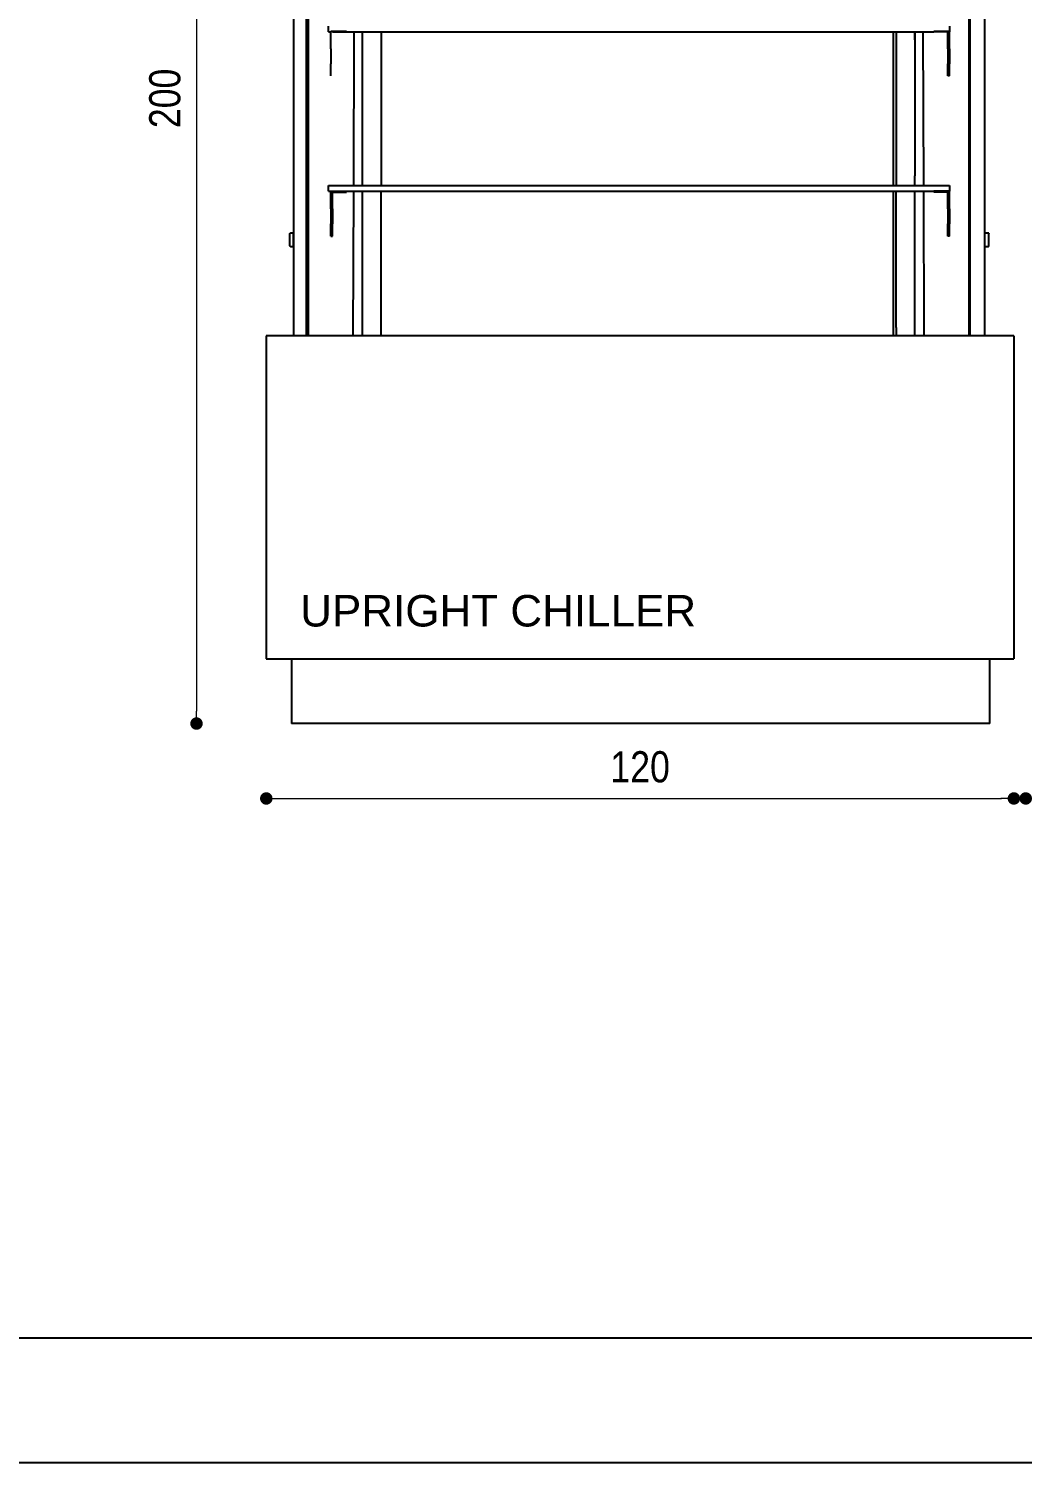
# Model space of a CAD drawing. Header units: millimetres. Extents: x 106699 to 122058, y 158555 to 162844.
# Drawn here: x 111000.7 to 111239.9, y 159501.7 to 159847 of the extents above; entities that cross this region are included whole.
import ezdxf

# ---------------------------------------------------------------- set-up
doc = ezdxf.new("R2010")
doc.units = ezdxf.units.MM
doc.layers.add('area', color=200, linetype='Continuous', plot=False)
doc.layers.add('no3_yazı tefriş', color=152, linetype='Continuous', lineweight=0)
doc.layers.add('S2000-002 Çizgi', color=7, linetype='Continuous')
doc.styles.add('BE', font='ARIALN.TTF')
doc.styles.get("Standard").update_dxf_attribs({"font": 'arial.ttf'})
doc.dimstyles.new('Copy of BE-50', dxfattribs={"dimscale": 100, "dimtxt": 0.05, "dimasz": 0.02, "dimexe": 0.025, "dimexo": 0, "dimgap": 0.025, "dimtad": 1, "dimdec": 1, "dimrnd": 0.5, "dimdsep": 46, "dimtxsty": 'BE', "dimblk": 'DOT', "dimcen": 0.5, "dimdle": 0.025, "dimse1": 1, "dimse2": 1, "dimclrd": 256, "dimclre": 256, "dimclrt": 256, "dimadec": 0, "dimazin": 2, "dimtm": 1e-09, "dimtfac": 1, "dimtdec": 1, "dimtix": 1, "dimtmove": 2, "dimatfit": 0, "dimldrblk": 'DOT', "dimfxl": 0.5, "dimfxlon": 1, "dimtolj": 1, "dimlwd": 9, "dimlwe": 0, "dimarcsym": 0})

# ---------------------------------------------------------------- blocks, each defined once
blk = doc.blocks.new('Layout1')
at = {"layer": 'area'}
for points in [[(0, 1485), (0, 0), (2100, 0), (2100, 1485)], [(25.54, 1459.46), (25.54, 25.54), (2074.46, 25.54), (2074.46, 1459.46)]]:
    blk.add_lwpolyline(points, close=True, dxfattribs=at)
blk = doc.blocks.new('_Dot')
at = {"color": 0, "linetype": 'ByBlock', "lineweight": -2}
blk.add_line((-0.5, 0), (-1, 0), dxfattribs=at)
at = {"color": 0, "linetype": 'ByBlock', "const_width": 0.5}
blk.add_lwpolyline([(-0.25, 0, 1), (0.25, 0, 1)], format="xyb", close=True, dxfattribs=at)
blk = doc.blocks.new('*D201')
at = {"layer": 'Defpoints', "color": 0, "transparency": 16777216}
for p in [(117392.79, 159690), (117392.79, 159667.6), (117272.8, 159665.68)]:
    blk.add_point(p, dxfattribs=at)
at = {"layer": 'S2000-002 Çizgi', "color": 134, "lineweight": 9, "true_color": 0x00a5a5, "transparency": 16777216}
blk.add_line((117274.8, 159667.6), (117390.79, 159667.6), dxfattribs=at)
at = {"layer": 'S2000-002 Çizgi', "color": 134, "lineweight": 9, "true_color": 0x00a5a5, "transparency": 16777216, "xscale": 2, "yscale": 2, "zscale": 2, "rotation": 180}
blk.add_blockref('_Dot', (117272.8, 159667.6), dxfattribs=at)
at = {"layer": 'S2000-002 Çizgi', "color": 134, "lineweight": 9, "true_color": 0x00a5a5, "transparency": 16777216, "xscale": 2, "yscale": 2, "zscale": 2}
blk.add_blockref('_Dot', (117392.79, 159667.6), dxfattribs=at)
at = {"layer": 'S2000-002 Çizgi', "color": 134, "true_color": 0x00a5a5, "transparency": 16777216, "insert": (117332.8, 159672.65), "char_height": 5, "attachment_point": 5, "style": 'BE'}
blk.add_mtext('\\A1;120', dxfattribs=at)
blk = doc.blocks.new('*D202')
at = {"layer": 'Defpoints', "color": 0, "transparency": 16777216}
for p in [(117394.69, 159679.63), (117400.69, 159679.63), (117400.69, 159667.6)]:
    blk.add_point(p, dxfattribs=at)
at = {"layer": 'S2000-002 Çizgi', "color": 134, "lineweight": 9, "true_color": 0x00a5a5, "transparency": 16777216}
for p, q in [((117392.69, 159667.6), (117390.69, 159667.6)), ((117394.69, 159667.6), (117400.69, 159667.6)), ((117402.69, 159667.6), (117404.69, 159667.6))]:
    blk.add_line(p, q, dxfattribs=at)
at = {"layer": 'S2000-002 Çizgi', "color": 134, "lineweight": 9, "true_color": 0x00a5a5, "transparency": 16777216, "xscale": 2, "yscale": 2, "zscale": 2}
blk.add_blockref('_Dot', (117394.69, 159667.6), dxfattribs=at)
at = {"layer": 'S2000-002 Çizgi', "color": 134, "lineweight": 9, "true_color": 0x00a5a5, "transparency": 16777216, "xscale": 2, "yscale": 2, "zscale": 2, "rotation": 180}
blk.add_blockref('_Dot', (117400.69, 159667.6), dxfattribs=at)
at = {"layer": 'S2000-002 Çizgi', "color": 134, "true_color": 0x00a5a5, "transparency": 16777216, "insert": (117397.69, 159672.65), "char_height": 5, "attachment_point": 5, "style": 'BE'}
blk.add_mtext('\\A1;6', dxfattribs=at)
blk = doc.blocks.new('*D209')
at = {"layer": 'Defpoints', "color": 0, "transparency": 16777216}
for p in [(117272.79, 159880.4), (117261.6, 159679.63), (117272.79, 159679.63)]:
    blk.add_point(p, dxfattribs=at)
at = {"layer": 'S2000-002 Çizgi', "color": 134, "lineweight": 9, "true_color": 0x00a5a5, "transparency": 16777216}
blk.add_line((117261.6, 159878.4), (117261.6, 159681.63), dxfattribs=at)
at = {"layer": 'S2000-002 Çizgi', "color": 134, "lineweight": 9, "true_color": 0x00a5a5, "transparency": 16777216, "xscale": 2, "yscale": 2, "zscale": 2}
for p, rotation in [((117261.6, 159880.4), 90), ((117261.6, 159679.63), 270)]:
    blk.add_blockref('_Dot', p, dxfattribs=dict(at, rotation=rotation))
at = {"layer": 'S2000-002 Çizgi', "color": 134, "true_color": 0x00a5a5, "transparency": 16777216, "insert": (117256.54, 159780.01), "char_height": 5, "attachment_point": 5, "rotation": 90, "style": 'BE'}
blk.add_mtext('\\A1;200', dxfattribs=at)
blk = doc.blocks.new('dd')
at = {"layer": 'S2000-002 Çizgi'}
for p, q in [((117277.24, 159741.9), (117277.24, 159862.59)), ((117279.2, 159862.59), (117279.2, 159741.9)), ((117279.52, 159861.3), (117279.52, 159741.9)), ((117385.55, 159861.3), (117385.55, 159741.9)), ((117385.7, 159862.56), (117385.7, 159741.9)), ((117388.08, 159862.59), (117388.08, 159741.9)), ((117282.78, 159790.71), (117282.78, 159791.62)), ((117282.78, 159790.71), (117283.14, 159790.71)), ((117283.14, 159790.8), (117283.14, 159790.71)), ((117283.14, 159790.8), (117285.65, 159790.8)), ((117283.14, 159790.71), (117283.15, 159790.71)), ((117283.14, 159789.71), (117283.14, 159790.71)), ((117283.14, 159789.71), (117283.15, 159789.71)), ((117283.14, 159787.95), (117283.14, 159789.71)), ((117283.43, 159790.71), (117283.44, 159790.71)), ((117283.44, 159790.71), (117283.44, 159790.69)), ((117283.44, 159790.67), (117283.44, 159790.69)), ((117283.44, 159790.69), (117285.65, 159790.69)), ((117283.44, 159790.67), (117285.65, 159790.67)), ((117285.65, 159790.8), (117285.65, 159790.71)), ((117285.65, 159790.69), (117285.65, 159790.71)), ((117285.65, 159790.71), (117285.86, 159790.71)), ((117285.65, 159790.69), (117285.65, 159790.67)), ((117285.86, 159790.71), (117285.99, 159790.71)), ((117285.99, 159790.71), (117286.16, 159790.71)), ((117286.16, 159790.71), (117286.19, 159790.71)), ((117286.19, 159790.71), (117286.26, 159790.71)), ((117286.26, 159790.71), (117286.28, 159790.71)), ((117286.28, 159790.71), (117286.87, 159790.71)), ((117286.87, 159790.71), (117286.79, 159766.02)), ((117286.87, 159790.71), (117288.24, 159790.71)), ((117288.24, 159766.02), (117288.24, 159790.71)), ((117288.24, 159790.71), (117291.24, 159790.71)), ((117291.24, 159790.71), (117373.46, 159790.71)), ((117291.24, 159790.71), (117291.24, 159766.02)), ((117373.46, 159766.02), (117373.46, 159790.71)), ((117373.46, 159790.71), (117373.87, 159790.71)), ((117373.87, 159790.71), (117376.87, 159790.71)), ((117373.87, 159790.71), (117373.87, 159766.02)), ((117376.87, 159790.71), (117376.87, 159789.43)), ((117376.87, 159790.71), (117376.87, 159790.71)), ((117376.87, 159790.71), (117378.2, 159790.71)), ((117376.87, 159789.43), (117376.87, 159790.71)), ((117378.2, 159790.71), (117378.28, 159766.02)), ((117378.2, 159790.71), (117378.79, 159790.71)), ((117378.79, 159790.71), (117378.82, 159790.71)), ((117378.82, 159790.71), (117378.89, 159790.71)), ((117378.89, 159790.71), (117378.92, 159790.71)), ((117378.92, 159790.71), (117379.08, 159790.71)), ((117379.08, 159790.71), (117379.21, 159790.71)), ((117379.21, 159790.71), (117379.95, 159790.71)), ((117379.95, 159790.8), (117379.95, 159790.71)), ((117379.95, 159790.8), (117382.46, 159790.8)), ((117379.95, 159790.71), (117379.95, 159790.69)), ((117379.95, 159790.67), (117379.95, 159790.69)), ((117382.16, 159790.67), (117379.95, 159790.67)), ((117382.16, 159789.71), (117382.16, 159790.67)), ((117382.16, 159789.71), (117382.17, 159789.71)), ((117382.16, 159787.95), (117382.16, 159789.71)), ((117382.46, 159789.71), (117382.45, 159789.71)), ((117382.46, 159791.62), (117382.46, 159790.8)), ((117382.46, 159790.8), (117382.46, 159790.71)), ((117382.46, 159789.71), (117382.46, 159790.71)), ((117382.46, 159787.95), (117382.46, 159789.71)), ((117283.14, 159787.95), (117283.14, 159785.55)), ((117376.87, 159789.43), (117376.87, 159767.58)), ((117382.46, 159787.95), (117382.16, 159787.95)), ((117382.16, 159787.95), (117382.16, 159785.55)), ((117382.46, 159787.95), (117382.46, 159785.55)), ((117283.15, 159785.55), (117283.14, 159785.55)), ((117283.14, 159784.71), (117283.14, 159785.55)), ((117382.16, 159784.71), (117382.16, 159785.55)), ((117382.16, 159785.55), (117382.17, 159785.55)), ((117382.45, 159785.55), (117382.46, 159785.55)), ((117382.46, 159784.71), (117382.46, 159785.55)), ((117283.15, 159784.71), (117283.14, 159784.71)), ((117283.14, 159783.62), (117283.14, 159784.71)), ((117382.16, 159784.71), (117382.17, 159784.71)), ((117382.16, 159783.62), (117382.16, 159784.71)), ((117382.46, 159783.62), (117382.16, 159783.62)), ((117382.45, 159784.71), (117382.46, 159784.71)), ((117382.46, 159783.62), (117382.46, 159784.71)), ((117376.87, 159766.02), (117376.87, 159767.58)), ((117376.87, 159766.02), (117376.87, 159767.58)), ((117282.78, 159765.12), (117282.78, 159766.02)), ((117282.78, 159766.02), (117286.29, 159766.02)), ((117282.78, 159765.12), (117285.3, 159765.12)), ((117283.14, 159765.09), (117285.3, 159765.09)), ((117283.14, 159764), (117283.14, 159765.09)), ((117283.44, 159765.03), (117283.44, 159764.99)), ((117283.44, 159764.97), (117283.44, 159764.99)), ((117283.44, 159764.99), (117285.3, 159764.99)), ((117283.44, 159764.97), (117285.3, 159764.97)), ((117283.44, 159764), (117283.44, 159764.97)), ((117285.3, 159765.12), (117285.3, 159765.09)), ((117285.3, 159765.12), (117285.77, 159765.12)), ((117285.3, 159765.09), (117285.65, 159765.09)), ((117285.3, 159764.99), (117285.3, 159764.97)), ((117285.3, 159764.99), (117285.65, 159764.99)), ((117285.3, 159764.97), (117285.65, 159764.97)), ((117285.65, 159764.99), (117285.65, 159765.09)), ((117285.65, 159764.99), (117285.65, 159764.97)), ((117285.77, 159765.12), (117286.31, 159765.12)), ((117286.29, 159766.02), (117286.35, 159766.02)), ((117286.31, 159765.12), (117286.37, 159765.12)), ((117286.35, 159766.02), (117286.44, 159766.02)), ((117286.37, 159765.12), (117286.45, 159765.12)), ((117286.44, 159766.02), (117286.45, 159766.02)), ((117286.45, 159766.02), (117286.49, 159766.02)), ((117286.45, 159765.12), (117286.46, 159765.12)), ((117286.46, 159765.12), (117286.5, 159765.12)), ((117286.49, 159766.02), (117286.5, 159766.02)), ((117286.5, 159766.02), (117286.79, 159766.02)), ((117286.5, 159765.12), (117286.51, 159765.12)), ((117286.51, 159765.12), (117286.79, 159765.12)), ((117286.79, 159765.12), (117286.71, 159741.9)), ((117286.79, 159766.02), (117288.24, 159766.02)), ((117286.79, 159765.12), (117288.24, 159765.12)), ((117288.24, 159766.02), (117291.24, 159766.02)), ((117288.24, 159741.9), (117288.24, 159765.12)), ((117288.24, 159765.12), (117291.24, 159765.12)), ((117291.24, 159766.02), (117373.46, 159766.02)), ((117291.24, 159765.12), (117373.46, 159765.12)), ((117291.24, 159741.9), (117291.24, 159765.12)), ((117373.46, 159766.02), (117373.87, 159766.02)), ((117373.46, 159743.23), (117373.46, 159765.12)), ((117373.46, 159765.12), (117373.87, 159765.12)), ((117373.87, 159766.02), (117376.87, 159766.02)), ((117373.87, 159765.12), (117376.87, 159765.12)), ((117373.87, 159743.23), (117373.87, 159765.12)), ((117376.87, 159766.02), (117376.87, 159766.02)), ((117376.87, 159766.02), (117378.28, 159766.02)), ((117376.87, 159765.12), (117376.87, 159765.12)), ((117376.87, 159765.12), (117378.29, 159765.12)), ((117376.87, 159763.61), (117376.87, 159765.12)), ((117376.87, 159763.61), (117376.87, 159765.12)), ((117378.28, 159766.02), (117378.58, 159766.02)), ((117378.29, 159765.12), (117378.36, 159741.9)), ((117378.29, 159765.12), (117378.57, 159765.12)), ((117378.57, 159765.12), (117378.58, 159765.12)), ((117378.58, 159766.02), (117378.59, 159766.02)), ((117378.58, 159765.12), (117378.62, 159765.12)), ((117378.59, 159766.02), (117378.62, 159766.02)), ((117378.62, 159766.02), (117378.64, 159766.02)), ((117378.62, 159765.12), (117378.63, 159765.12)), ((117378.63, 159765.12), (117378.71, 159765.12)), ((117378.64, 159766.02), (117378.72, 159766.02)), ((117378.71, 159765.12), (117378.77, 159765.12)), ((117378.72, 159766.02), (117378.79, 159766.02)), ((117378.77, 159765.12), (117379.31, 159765.12)), ((117378.79, 159766.02), (117382.46, 159766.02)), ((117379.31, 159765.12), (117379.78, 159765.12)), ((117379.78, 159765.12), (117382.46, 159765.12)), ((117379.95, 159765.09), (117379.95, 159764.99)), ((117382.46, 159765.09), (117379.95, 159765.09)), ((117379.95, 159764.97), (117379.95, 159764.99)), ((117382.16, 159764.97), (117379.95, 159764.97)), ((117382.16, 159764), (117382.16, 159764.97)), ((117382.46, 159766.02), (117382.46, 159765.12)), ((117382.46, 159764), (117382.46, 159765.09)), ((117283.14, 159764), (117283.15, 159764)), ((117283.14, 159762.25), (117283.14, 159764)), ((117283.14, 159762.25), (117283.44, 159762.25)), ((117283.14, 159762.25), (117283.14, 159759.85)), ((117283.44, 159764), (117283.43, 159764)), ((117283.44, 159762.25), (117283.44, 159764)), ((117283.44, 159762.25), (117283.44, 159759.85)), ((117376.87, 159742.42), (117376.87, 159763.61)), ((117382.16, 159764), (117382.17, 159764)), ((117382.16, 159762.25), (117382.16, 159764)), ((117382.46, 159762.25), (117382.16, 159762.25)), ((117382.16, 159762.25), (117382.16, 159759.85)), ((117382.46, 159764), (117382.45, 159764)), ((117382.46, 159762.25), (117382.46, 159764)), ((117382.46, 159762.25), (117382.46, 159759.85)), ((117283.15, 159759.85), (117283.14, 159759.85)), ((117283.14, 159759.01), (117283.14, 159759.85)), ((117283.44, 159759.85), (117283.43, 159759.85)), ((117283.44, 159759.01), (117283.44, 159759.85)), ((117382.16, 159759.01), (117382.16, 159759.85)), ((117382.16, 159759.85), (117382.17, 159759.85)), ((117382.45, 159759.85), (117382.46, 159759.85)), ((117382.46, 159759.01), (117382.46, 159759.85)), ((117276.58, 159758.34), (117276.57, 159758.33)), ((117276.57, 159758.31), (117276.57, 159758.33)), ((117276.57, 159758.33), (117276.57, 159758.33)), ((117276.57, 159756.31), (117276.57, 159758.31)), ((117276.58, 159758.36), (117276.6, 159758.37)), ((117276.58, 159758.36), (117276.58, 159758.35)), ((117276.58, 159758.35), (117276.58, 159758.35)), ((117276.58, 159758.35), (117276.58, 159758.34)), ((117276.58, 159758.34), (117276.58, 159758.34)), ((117276.6, 159758.37), (117276.61, 159758.38)), ((117276.61, 159758.38), (117276.64, 159758.38)), ((117276.64, 159758.38), (117276.67, 159758.39)), ((117277.09, 159758.39), (117276.67, 159758.39)), ((117277.12, 159758.38), (117277.09, 159758.39)), ((117277.14, 159758.38), (117277.12, 159758.38)), ((117277.16, 159758.37), (117277.14, 159758.38)), ((117277.17, 159758.36), (117277.16, 159758.37)), ((117277.17, 159758.36), (117277.18, 159758.35)), ((117277.18, 159758.35), (117277.18, 159758.35)), ((117277.18, 159758.35), (117277.18, 159758.34)), ((117277.18, 159758.34), (117277.18, 159758.34)), ((117277.18, 159758.34), (117277.18, 159758.33)), ((117277.19, 159758.31), (117277.18, 159758.33)), ((117277.18, 159758.33), (117277.18, 159758.33)), ((117277.19, 159756.31), (117277.19, 159758.31)), ((117283.15, 159759.01), (117283.14, 159759.01)), ((117283.14, 159757.91), (117283.14, 159759.01)), ((117283.14, 159757.91), (117283.44, 159757.91)), ((117283.44, 159759.01), (117283.43, 159759.01)), ((117283.44, 159757.91), (117283.44, 159759.01)), ((117382.16, 159759.01), (117382.17, 159759.01)), ((117382.16, 159757.91), (117382.16, 159759.01)), ((117382.46, 159757.91), (117382.16, 159757.91)), ((117382.45, 159759.01), (117382.46, 159759.01)), ((117382.46, 159757.91), (117382.46, 159759.01)), ((117388.16, 159758.34), (117388.15, 159758.33)), ((117388.15, 159758.31), (117388.15, 159758.33)), ((117388.15, 159758.33), (117388.15, 159758.33)), ((117388.15, 159756.31), (117388.15, 159758.31)), ((117388.17, 159758.36), (117388.16, 159758.35)), ((117388.16, 159758.35), (117388.16, 159758.35)), ((117388.16, 159758.35), (117388.16, 159758.34)), ((117388.16, 159758.34), (117388.16, 159758.34)), ((117388.17, 159758.36), (117388.18, 159758.37)), ((117388.18, 159758.37), (117388.2, 159758.38)), ((117388.2, 159758.38), (117388.22, 159758.38)), ((117388.22, 159758.38), (117388.25, 159758.39)), ((117388.67, 159758.39), (117388.25, 159758.39)), ((117388.7, 159758.38), (117388.67, 159758.39)), ((117388.72, 159758.38), (117388.7, 159758.38)), ((117388.74, 159758.37), (117388.72, 159758.38)), ((117388.75, 159758.36), (117388.74, 159758.37)), ((117388.75, 159758.36), (117388.76, 159758.35)), ((117388.76, 159758.35), (117388.76, 159758.35)), ((117388.76, 159758.35), (117388.76, 159758.34)), ((117388.76, 159758.34), (117388.76, 159758.34)), ((117388.76, 159758.34), (117388.76, 159758.33)), ((117388.77, 159758.31), (117388.76, 159758.33)), ((117388.76, 159758.33), (117388.76, 159758.33)), ((117388.77, 159756.31), (117388.77, 159758.31)), ((117276.57, 159756.31), (117276.57, 159756.3)), ((117276.57, 159756.29), (117276.57, 159756.3)), ((117276.58, 159756.28), (117276.57, 159756.29)), ((117276.58, 159756.28), (117276.58, 159756.28)), ((117276.58, 159756.27), (117276.58, 159756.28)), ((117276.58, 159756.27), (117276.58, 159756.27)), ((117276.58, 159756.27), (117276.59, 159756.26)), ((117276.58, 159756.27), (117276.58, 159756.27)), ((117276.6, 159756.26), (117276.59, 159756.26)), ((117276.61, 159756.25), (117276.6, 159756.26)), ((117276.64, 159756.24), (117276.61, 159756.25)), ((117276.67, 159756.24), (117276.64, 159756.24)), ((117276.67, 159756.24), (117277.09, 159756.24)), ((117277.09, 159756.24), (117277.12, 159756.24)), ((117277.14, 159756.25), (117277.12, 159756.24)), ((117277.16, 159756.26), (117277.14, 159756.25)), ((117277.16, 159756.26), (117277.17, 159756.27)), ((117277.18, 159756.27), (117277.17, 159756.27)), ((117277.18, 159756.3), (117277.19, 159756.31)), ((117277.18, 159756.29), (117277.18, 159756.3)), ((117277.18, 159756.29), (117277.18, 159756.28)), ((117277.18, 159756.28), (117277.18, 159756.28)), ((117277.18, 159756.27), (117277.18, 159756.28)), ((117277.18, 159756.27), (117277.18, 159756.27)), ((117388.15, 159756.31), (117388.15, 159756.3)), ((117388.15, 159756.29), (117388.15, 159756.3)), ((117388.16, 159756.28), (117388.15, 159756.29)), ((117388.16, 159756.28), (117388.16, 159756.28)), ((117388.16, 159756.27), (117388.16, 159756.28)), ((117388.17, 159756.27), (117388.16, 159756.27)), ((117388.16, 159756.27), (117388.16, 159756.27)), ((117388.17, 159756.27), (117388.18, 159756.26)), ((117388.18, 159756.26), (117388.2, 159756.25)), ((117388.22, 159756.24), (117388.2, 159756.25)), ((117388.25, 159756.24), (117388.22, 159756.24)), ((117388.25, 159756.24), (117388.67, 159756.24)), ((117388.67, 159756.24), (117388.7, 159756.24)), ((117388.72, 159756.25), (117388.7, 159756.24)), ((117388.74, 159756.26), (117388.72, 159756.25)), ((117388.74, 159756.26), (117388.75, 159756.27)), ((117388.76, 159756.28), (117388.75, 159756.27)), ((117388.76, 159756.3), (117388.77, 159756.31)), ((117388.76, 159756.3), (117388.76, 159756.29)), ((117388.76, 159756.29), (117388.76, 159756.28)), ((117388.76, 159756.28), (117388.76, 159756.28)), ((117272.79, 159741.87), (117272.8, 159741.87)), ((117272.8, 159741.9), (117272.8, 159741.87)), ((117277.24, 159741.9), (117272.8, 159741.9)), ((117272.8, 159741.87), (117272.8, 159690.14)), ((117279.2, 159741.9), (117277.24, 159741.9)), ((117279.37, 159741.9), (117279.2, 159741.9)), ((117279.52, 159741.9), (117279.37, 159741.9)), ((117279.63, 159741.9), (117279.52, 159741.9)), ((117279.67, 159741.9), (117279.63, 159741.9)), ((117286.71, 159741.9), (117279.67, 159741.9)), ((117286.71, 159741.9), (117286.71, 159741.9)), ((117288.24, 159741.9), (117286.71, 159741.9)), ((117286.71, 159741.9), (117286.71, 159741.9)), ((117291.24, 159741.9), (117288.24, 159741.9)), ((117373.46, 159741.9), (117291.24, 159741.9)), ((117373.46, 159741.9), (117373.46, 159743.23)), ((117373.87, 159741.9), (117373.46, 159741.9)), ((117373.87, 159743.23), (117373.87, 159741.9)), ((117376.87, 159741.9), (117373.87, 159741.9)), ((117376.87, 159742.42), (117376.87, 159742.42)), ((117376.87, 159742.23), (117376.87, 159742.42)), ((117376.87, 159741.9), (117376.87, 159742.23)), ((117376.87, 159741.9), (117376.87, 159742.23)), ((117378.36, 159741.9), (117376.87, 159741.9)), ((117376.87, 159741.9), (117376.87, 159741.9)), ((117378.37, 159741.9), (117378.36, 159741.9)), ((117378.37, 159741.9), (117378.37, 159741.9)), ((117385.41, 159741.9), (117378.37, 159741.9)), ((117385.49, 159741.9), (117385.41, 159741.9)), ((117385.55, 159741.9), (117385.49, 159741.9)), ((117385.7, 159741.9), (117385.55, 159741.9)), ((117386.03, 159741.9), (117385.7, 159741.9)), ((117388.08, 159741.9), (117386.03, 159741.9)), ((117392.79, 159741.9), (117388.08, 159741.9)), ((117392.79, 159741.9), (117392.79, 159690)), ((117272.8, 159690.14), (117272.8, 159690)), ((117272.8, 159690), (117276.7, 159690)), ((117276.7, 159690), (117276.86, 159690)), ((117276.86, 159690), (117276.86, 159687.3)), ((117276.86, 159690), (117388.92, 159690)), ((117388.92, 159690), (117392.79, 159690)), ((117388.92, 159679.63), (117388.92, 159690)), ((117276.86, 159687.3), (117276.86, 159679.63)), ((117388.92, 159679.63), (117276.86, 159679.63))]:
    blk.add_line(p, q, dxfattribs=at)
at = {"layer": 'no3_yazı tefriş', "insert": (117278.24, 159700.27, 0.6), "char_height": 5.0545, "width": 76.8983, "attachment_point": 1}
blk.add_mtext('UPRIGHT CHILLER', dxfattribs=at)
at = {"layer": 'S2000-002 Çizgi'}
dim = blk.add_linear_dim(base=(117261.6, 159679.63), p1=(117272.79, 159880.4), p2=(117272.79, 159679.63), angle=90, text='200', dimstyle='Copy of BE-50', dxfattribs=at)
dim.commit()
dim.dimension.update_dxf_attribs({"geometry": '*D209', "text_midpoint": (117256.54, 159780.01)})
for base, p1, p2, picture, middle in [((117392.79, 159667.6), (117272.8, 159665.68), (117392.79, 159690), '*D201', (117332.8, 159672.65)), ((117400.69, 159667.6), (117394.69, 159679.63), (117400.69, 159679.63), '*D202', (117397.69, 159672.65))]:
    dim = blk.add_linear_dim(base=base, p1=p1, p2=p2, dimstyle='Copy of BE-50', dxfattribs=at)
    dim.commit()
    dim.dimension.update_dxf_attribs({"geometry": picture, "text_midpoint": middle})

msp = doc.modelspace()

# ---------------------------------------------------------------- block references
at = {"xscale": 1.174797441050893, "yscale": 1.174797441050893, "zscale": 1.174797441050893}
msp.add_blockref('Layout1', (109166.15, 159501.7), dxfattribs=at)

# ---------------------------------------------------------------- next in the draw order: block references
at = {"layer": 'S2000-002 Çizgi', "xscale": 1.5, "yscale": 1.5, "zscale": 1.5}
msp.add_blockref('dd', (-64851.29, -79839.81), dxfattribs=at)

doc.saveas('drawing.dxf')
